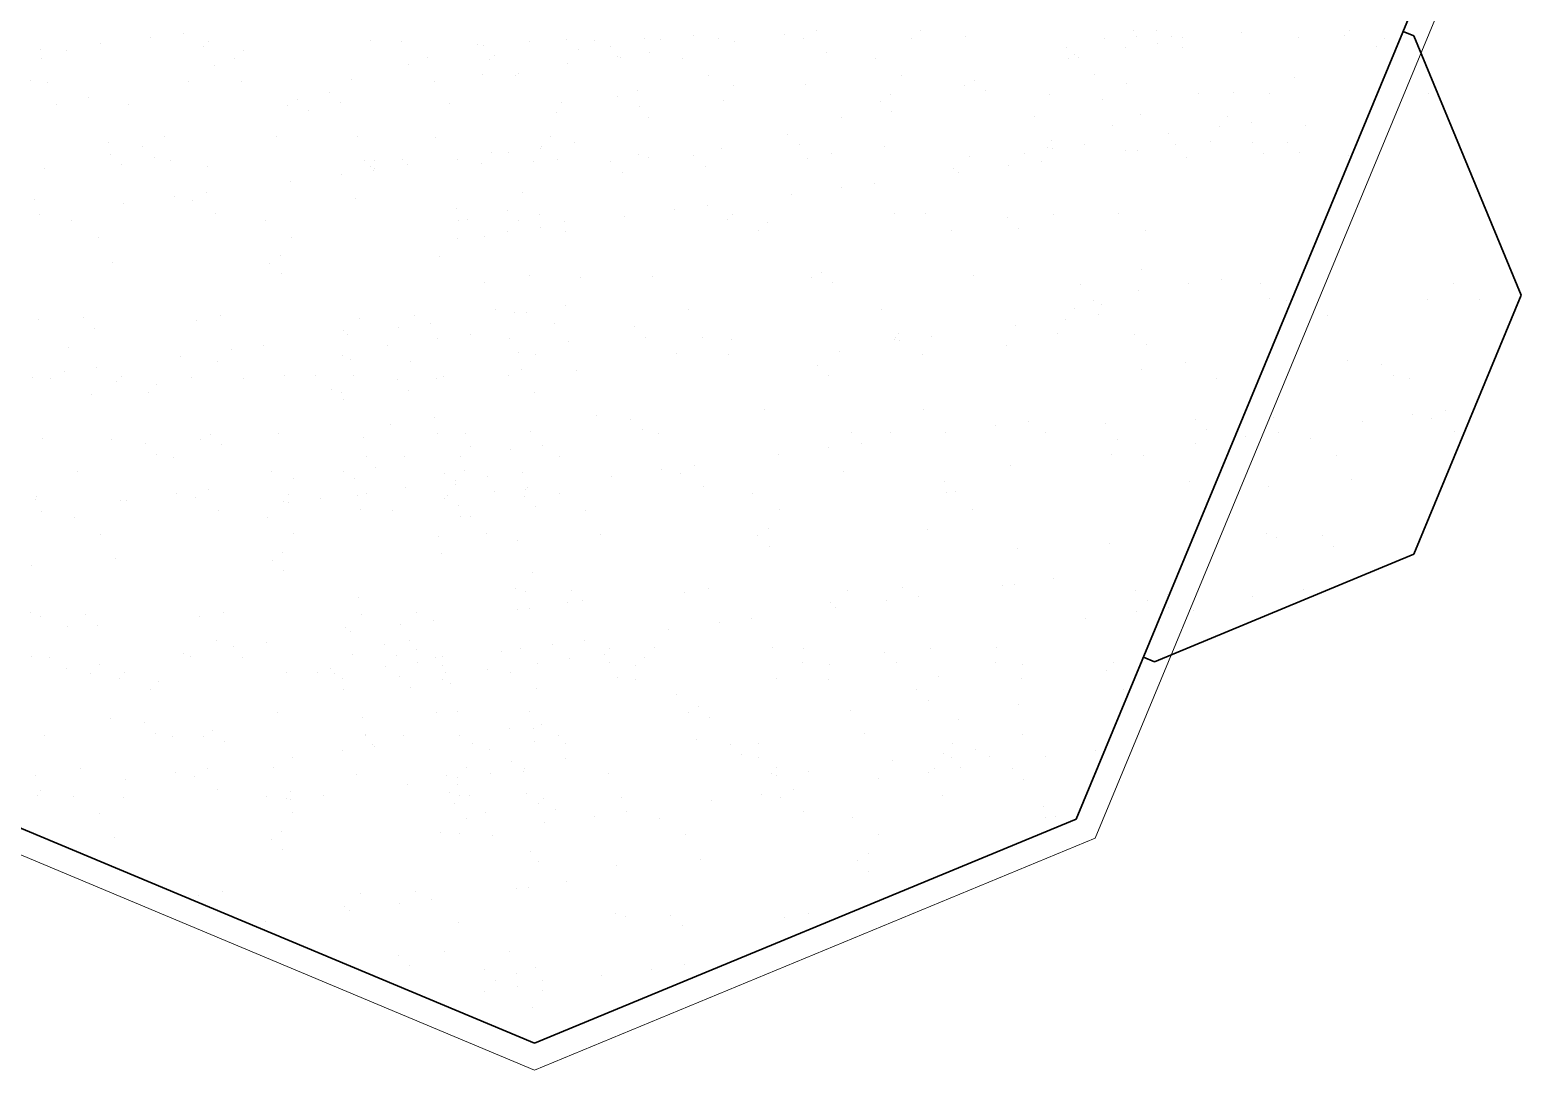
# Model space of a CAD drawing. Header units: inches. Extents: x 279 to 11006, y 233 to 7807.
# Drawn here: x 3979.6 to 4340.2, y 6848.7 to 7100.4 of the extents above; entities that cross this region are included whole.
import ezdxf

# ---------------------------------------------------------------- set-up
doc = ezdxf.new("R2010")
doc.units = ezdxf.units.IN
doc.header["$MEASUREMENT"] = 0
doc.linetypes.add('HIDDEN', pattern=[0.375, 0.25, -0.125])
for name, color, linetype, lineweight in [('GUTTER', 7, 'Continuous', 15), ('ROOF LINE', 7, 'Continuous', 30), ('ROOFLINE', 7, 'HIDDEN', 30)]:
    doc.layers.add(name, color=color, linetype=linetype, lineweight=lineweight)

msp = doc.modelspace()

# ---------------------------------------------------------------- linework, layer by layer
at = {"layer": 'GUTTER'}
for p, q in [((4334.39, 7139.2), (4237.25, 6904.85)), ((4101.62, 6848.7), (3624.11, 7048.77)), ((4237.25, 6904.85), (4101.62, 6848.7))]:
    msp.add_line(p, q, dxfattribs=at)
at = {"layer": 'ROOF LINE'}
for p, q in [((4327.89, 7139.2), (4232.66, 6909.44)), ((4314.24, 7098.94), (4311.65, 7100.01)), ((4340.22, 7036.23), (4314.24, 7098.94)), ((4101.63, 6855.2), (3624.12, 7055.27)), ((4314.24, 6973.51), (4340.22, 7036.23)), ((4251.53, 6947.53), (4314.24, 6973.51)), ((4248.9, 6948.62), (4251.53, 6947.53)), ((4232.66, 6909.44), (4101.63, 6855.2))]:
    msp.add_line(p, q, dxfattribs=at)
at = {"layer": 'ROOFLINE', "color": 7, "linetype": 'Continuous', "lineweight": 25, "ltscale": 100}
for p, q in [((4169.93, 7100.17), (4169.93, 7100.17)), ((4194.88, 7100.19), (4194.88, 7100.19)), ((4246.44, 7100.18), (4246.44, 7100.18)), ((4252.11, 7100.19), (4252.11, 7100.19)), ((4298.82, 7100.28), (4298.82, 7100.28)), ((3996.67, 7096.97), (3996.67, 7096.97)), ((4008.87, 7098.58), (4008.87, 7098.58)), ((4016.68, 7099.6), (4016.68, 7099.6)), ((4022.81, 7097.54), (4022.81, 7097.54)), ((4062.08, 7097.7), (4062.08, 7097.7)), ((4069.52, 7097.63), (4069.52, 7097.63)), ((4087.78, 7096.94), (4087.78, 7096.94)), ((4089.32, 7096.64), (4089.32, 7096.64)), ((4100.45, 7097.52), (4100.45, 7097.52)), ((4109.45, 7098.05), (4109.45, 7098.05)), ((4116.24, 7097.71), (4116.24, 7097.71)), ((4120, 7096.42), (4120, 7096.42)), ((4128.3, 7098.4), (4128.3, 7098.4)), ((4132.2, 7098.03), (4132.2, 7098.03)), ((4140, 7099.05), (4140, 7099.05)), ((4146.13, 7098.19), (4146.13, 7098.19)), ((4149.93, 7097.54), (4149.93, 7097.54)), ((4162.13, 7099.15), (4162.13, 7099.15)), ((4166.67, 7098.22), (4166.67, 7098.22)), ((4192.84, 7098.28), (4192.84, 7098.28)), ((4205.93, 7098.72), (4205.93, 7098.72)), ((4239.56, 7098.36), (4239.56, 7098.36)), ((4247.16, 7098.68), (4247.16, 7098.68)), ((4252.31, 7097.03), (4252.31, 7097.03)), ((4255.79, 7098.87), (4255.79, 7098.87)), ((4258.31, 7098.48), (4258.31, 7098.48)), ((4272.68, 7099.71), (4272.68, 7099.71)), ((4286.27, 7098.45), (4286.27, 7098.45)), ((4297.57, 7098.98), (4297.57, 7098.98)), ((4307.18, 7098.17), (4307.18, 7098.17)), ((3982.3, 7095.74), (3982.3, 7095.74)), ((3982.43, 7093.42), (3982.43, 7093.42)), ((3988.49, 7095.39), (3988.49, 7095.39)), ((4021.56, 7096.24), (4021.56, 7096.24)), ((4029.14, 7093.51), (4029.14, 7093.51)), ((4031.18, 7095.43), (4031.18, 7095.43)), ((4075.85, 7093.6), (4075.85, 7093.6)), ((4090.7, 7093.25), (4090.7, 7093.25)), ((4092.08, 7094.1), (4092.08, 7094.1)), ((4112.21, 7095.52), (4112.21, 7095.52)), ((4121.75, 7093.83), (4121.75, 7093.83)), ((4122.56, 7093.68), (4122.56, 7093.68)), ((4129.56, 7094.86), (4129.56, 7094.86)), ((4137.41, 7093.34), (4137.41, 7093.34)), ((4172.23, 7095), (4172.23, 7095)), ((4184.12, 7093.42), (4184.12, 7093.42)), ((4230.38, 7096.21), (4230.38, 7096.21)), ((4230.83, 7093.51), (4230.83, 7093.51)), ((4232.3, 7094.39), (4232.3, 7094.39)), ((4233.14, 7093.68), (4233.14, 7093.68)), ((4244.5, 7096), (4244.5, 7096)), ((4258.43, 7096.16), (4258.43, 7096.16)), ((4305.14, 7096.25), (4305.14, 7096.25)), ((4024.39, 7091.82), (4024.39, 7091.82)), ((4071.11, 7091.91), (4071.11, 7091.91)), ((4089.18, 7089.54), (4089.18, 7089.54)), ((4097.02, 7089.22), (4097.02, 7089.22)), ((4097.89, 7089.92), (4097.89, 7089.92)), ((4109.55, 7092.22), (4109.55, 7092.22)), ((4143.73, 7089.31), (4143.73, 7089.31)), ((4190.45, 7089.39), (4190.45, 7089.39)), ((4237.16, 7089.48), (4237.16, 7089.48)), ((3979.74, 7088.14), (3979.74, 7088.14)), ((3984.01, 7087.71), (3984.01, 7087.71)), ((4018.11, 7087.96), (4018.11, 7087.96)), ((4030.72, 7087.79), (4030.72, 7087.79)), ((4057.38, 7088.46), (4057.38, 7088.46)), ((4077.43, 7087.88), (4077.43, 7087.88)), ((4126.67, 7085.67), (4126.67, 7085.67)), ((4149.79, 7087.03), (4149.79, 7087.03)), ((4167.18, 7087.13), (4167.18, 7087.13)), ((4205.55, 7086.94), (4205.55, 7086.94)), ((4207.93, 7088.24), (4207.93, 7088.24)), ((4210.7, 7085.7), (4210.7, 7085.7)), ((4244.82, 7087.45), (4244.82, 7087.45)), ((4285.33, 7088.91), (4285.33, 7088.91)), ((3986.08, 7082.26), (3986.08, 7082.26)), ((3993.88, 7084.01), (3993.88, 7084.01)), ((4003.48, 7082.36), (4003.48, 7082.36)), ((4041.85, 7082.18), (4041.85, 7082.18)), ((4044.23, 7083.47), (4044.23, 7083.47)), ((4052.02, 7085.22), (4052.02, 7085.22)), ((4054.78, 7082.69), (4054.78, 7082.69)), ((4081.11, 7082.68), (4081.11, 7082.68)), ((4108.07, 7082.88), (4108.07, 7082.88)), ((4121.62, 7084.14), (4121.62, 7084.14)), ((4147.33, 7083.38), (4147.33, 7083.38)), ((4185.28, 7083.04), (4185.28, 7083.04)), ((4187.84, 7084.84), (4187.84, 7084.84)), ((4226.21, 7084.66), (4226.21, 7084.66)), ((4238.97, 7083.64), (4238.97, 7083.64)), ((4262.09, 7085), (4262.09, 7085)), ((4270.72, 7085.19), (4270.72, 7085.19)), ((4279.48, 7085.1), (4279.48, 7085.1)), ((4317.85, 7084.92), (4317.85, 7084.92)), ((4046.99, 7080.94), (4046.99, 7080.94)), ((4107.01, 7080.42), (4107.01, 7080.42)), ((4127.14, 7081.84), (4127.14, 7081.84)), ((4129.15, 7079.16), (4129.15, 7079.16)), ((4175.86, 7079.25), (4175.86, 7079.25)), ((4188.05, 7080.51), (4188.05, 7080.51)), ((4222.57, 7079.34), (4222.57, 7079.34)), ((4248.07, 7080), (4248.07, 7080)), ((4269.29, 7079.42), (4269.29, 7079.42)), ((4162.84, 7075.07), (4162.84, 7075.07)), ((4241.45, 7077.14), (4241.45, 7077.14)), ((4254.96, 7075.36), (4254.96, 7075.36)), ((4267.16, 7076.96), (4267.16, 7076.96)), ((4274.97, 7077.99), (4274.97, 7077.99)), ((4288.16, 7077.22), (4288.16, 7077.22)), ((3998.77, 7073.12), (3998.77, 7073.12)), ((4006.93, 7072.05), (4006.93, 7072.05)), ((4012.16, 7074.48), (4012.16, 7074.48)), ((4039.29, 7074.58), (4039.29, 7074.58)), ((4058.87, 7074.57), (4058.87, 7074.57)), ((4077.66, 7074.4), (4077.66, 7074.4)), ((4103.08, 7071.65), (4103.08, 7071.65)), ((4103.45, 7072.19), (4103.45, 7072.19)), ((4105.58, 7074.66), (4105.58, 7074.66)), ((4111.26, 7073.22), (4111.26, 7073.22)), ((4146.95, 7071.6), (4146.95, 7071.6)), ((4165.61, 7072.54), (4165.61, 7072.54)), ((4186.22, 7072.11), (4186.22, 7072.11)), ((4225.63, 7072.02), (4225.63, 7072.02)), ((4226.73, 7073.57), (4226.73, 7073.57)), ((4226.78, 7071.64), (4226.78, 7071.64)), ((4234.59, 7072.67), (4234.59, 7072.67)), ((4247.39, 7071.28), (4247.39, 7071.28)), ((4256.71, 7072.76), (4256.71, 7072.76)), ((4265.1, 7073.38), (4265.1, 7073.38)), ((4275.14, 7073.04), (4275.14, 7073.04)), ((4283.77, 7073.23), (4283.77, 7073.23)), ((3999.13, 7070.3), (3999.13, 7070.3)), ((4001.9, 7067.77), (4001.9, 7067.77)), ((4009.69, 7069.52), (4009.69, 7069.52)), ((4013.74, 7068.77), (4013.74, 7068.77)), ((4060.45, 7068.85), (4060.45, 7068.85)), ((4063.02, 7068.8), (4063.02, 7068.8)), ((4069.72, 7069.01), (4069.72, 7069.01)), ((4070.88, 7067.91), (4070.88, 7067.91)), ((4083.07, 7069.01), (4083.07, 7069.01)), ((4088.73, 7068.04), (4088.73, 7068.04)), ((4091.26, 7070.59), (4091.26, 7070.59)), ((4095.27, 7070.62), (4095.27, 7070.62)), ((4101.39, 7068.62), (4101.39, 7068.62)), ((4107.16, 7068.94), (4107.16, 7068.94)), ((4120.06, 7068.47), (4120.06, 7068.47)), ((4126.75, 7070.28), (4126.75, 7070.28)), ((4129.24, 7069.5), (4129.24, 7069.5)), ((4140.19, 7069.88), (4140.19, 7069.88)), ((4167.61, 7069.32), (4167.61, 7069.32)), ((4173.46, 7070.37), (4173.46, 7070.37)), ((4206.88, 7069.82), (4206.88, 7069.82)), ((4220.18, 7070.46), (4220.18, 7070.46)), ((4224.14, 7068.48), (4224.14, 7068.48)), ((4244.51, 7071.16), (4244.51, 7071.16)), ((4259.25, 7069.58), (4259.25, 7069.58)), ((4277.91, 7070.51), (4277.91, 7070.51)), ((4286.53, 7070.7), (4286.53, 7070.7)), ((4298.52, 7070.08), (4298.52, 7070.08)), ((3983.25, 7066.84), (3983.25, 7066.84)), ((4022.51, 7067.34), (4022.51, 7067.34)), ((4054.89, 7065.3), (4054.89, 7065.3)), ((4061.92, 7067.26), (4061.92, 7067.26)), ((4062.7, 7066.33), (4062.7, 7066.33)), ((4063.08, 7066.88), (4063.08, 7066.88)), ((4122.83, 7065.93), (4122.83, 7065.93)), ((4142.96, 7067.34), (4142.96, 7067.34)), ((4202.98, 7066.83), (4202.98, 7066.83)), ((4204.14, 7065.84), (4204.14, 7065.84)), ((4216.33, 7067.45), (4216.33, 7067.45)), ((4022.32, 7061.01), (4022.32, 7061.01)), ((4042.7, 7063.69), (4042.7, 7063.69)), ((4098.83, 7061.02), (4098.83, 7061.02)), ((4163.76, 7060.52), (4163.76, 7060.52)), ((4175.96, 7062.13), (4175.96, 7062.13)), ((4183.76, 7063.16), (4183.76, 7063.16)), ((3980.69, 7059.24), (3980.69, 7059.24)), ((4002.32, 7058.38), (4002.32, 7058.38)), ((4014.51, 7059.98), (4014.51, 7059.98)), ((4019.06, 7059.06), (4019.06, 7059.06)), ((4058.32, 7059.56), (4058.32, 7059.56)), ((4082.77, 7057.05), (4082.77, 7057.05)), ((4135.58, 7056.81), (4135.58, 7056.81)), ((4143.39, 7057.84), (4143.39, 7057.84)), ((3981.95, 7055.69), (3981.95, 7055.69)), ((3989.8, 7054.17), (3989.8, 7054.17)), ((4024.62, 7055.84), (4024.62, 7055.84)), ((4036.51, 7054.26), (4036.51, 7054.26)), ((4083.22, 7054.35), (4083.22, 7054.35)), ((4085.53, 7054.52), (4085.53, 7054.52)), ((4095.1, 7056.71), (4095.1, 7056.71)), ((4097.87, 7054.18), (4097.87, 7054.18)), ((4102.81, 7055.69), (4102.81, 7055.69)), ((4109.01, 7053.98), (4109.01, 7053.98)), ((4123.39, 7055.21), (4123.39, 7055.21)), ((4148.28, 7054.48), (4148.28, 7054.48)), ((4149.52, 7055.78), (4149.52, 7055.78)), ((4157.89, 7053.66), (4157.89, 7053.66)), ((4188.79, 7055.94), (4188.79, 7055.94)), ((4196.24, 7055.86), (4196.24, 7055.86)), ((4216.03, 7054.87), (4216.03, 7054.87)), ((4227.16, 7055.76), (4227.16, 7055.76)), ((4242.95, 7055.95), (4242.95, 7055.95)), ((3996.12, 7050.14), (3996.12, 7050.14)), ((4042.84, 7050.23), (4042.84, 7050.23)), ((4083.01, 7049.89), (4083.01, 7049.89)), ((4089.55, 7050.32), (4089.55, 7050.32)), ((4095.2, 7051.5), (4095.2, 7051.5)), ((4103.01, 7052.52), (4103.01, 7052.52)), ((4109.14, 7051.66), (4109.14, 7051.66)), ((4155.85, 7051.75), (4155.85, 7051.75)), ((4202.56, 7051.83), (4202.56, 7051.83)), ((4218.79, 7052.34), (4218.79, 7052.34)), ((4249.27, 7051.92), (4249.27, 7051.92)), ((3999.72, 7044.22), (3999.72, 7044.22)), ((4037.67, 7043.88), (4037.67, 7043.88)), ((4040.23, 7045.68), (4040.23, 7045.68)), ((4078.6, 7045.5), (4078.6, 7045.5)), ((4248.34, 7042.38), (4248.34, 7042.38)), ((4288.02, 7042.69), (4288.02, 7042.69)), ((4040.44, 7041.35), (4040.44, 7041.35)), ((4089.67, 7039.14), (4089.67, 7039.14)), ((4100.46, 7040.84), (4100.46, 7040.84)), ((4112.8, 7040.5), (4112.8, 7040.5)), ((4130.19, 7040.6), (4130.19, 7040.6)), ((4168.56, 7040.41), (4168.56, 7040.41)), ((4170.94, 7041.71), (4170.94, 7041.71)), ((4173.7, 7039.17), (4173.7, 7039.17)), ((4207.82, 7040.92), (4207.82, 7040.92)), ((4259.84, 7038.98), (4259.84, 7038.98)), ((4267.65, 7040.01), (4267.65, 7040.01)), ((4277.22, 7039.03), (4277.22, 7039.03)), ((4323.93, 7039.12), (4323.93, 7039.12)), ((4233.72, 7038.66), (4233.72, 7038.66)), ((4247.65, 7037.37), (4247.65, 7037.37)), ((4279.27, 7035.44), (4279.27, 7035.44)), ((4317.65, 7035.26), (4317.65, 7035.26)), ((4092.16, 7032.63), (4092.16, 7032.63)), ((4096.9, 7032), (4096.9, 7032)), ((4099.78, 7032.12), (4099.78, 7032.12)), ((4109.1, 7033.6), (4109.1, 7033.6)), ((4138.87, 7032.72), (4138.87, 7032.72)), ((4185.58, 7032.81), (4185.58, 7032.81)), ((4232.29, 7032.89), (4232.29, 7032.89)), ((4236.83, 7034.92), (4236.83, 7034.92)), ((4238.76, 7033.98), (4238.76, 7033.98)), ((4283.54, 7035), (4283.54, 7035)), ((4330.25, 7035.09), (4330.25, 7035.09)), ((3981.63, 7030.34), (3981.63, 7030.34)), ((3992.58, 7030.71), (3992.58, 7030.71)), ((3995.35, 7028.18), (3995.35, 7028.18)), ((4020, 7030.15), (4020, 7030.15)), ((4025.85, 7031.21), (4025.85, 7031.21)), ((4059.27, 7030.66), (4059.27, 7030.66)), ((4068.72, 7028.28), (4068.72, 7028.28)), ((4072.57, 7031.29), (4072.57, 7031.29)), ((4076.53, 7029.31), (4076.53, 7029.31)), ((4106.44, 7029.46), (4106.44, 7029.46)), ((4125.85, 7028.54), (4125.85, 7028.54)), ((4217.97, 7028.83), (4217.97, 7028.83)), ((4230.16, 7030.43), (4230.16, 7030.43)), ((4237.97, 7031.46), (4237.97, 7031.46)), ((4293.41, 7031.31), (4293.41, 7031.31)), ((4055.37, 7027.67), (4055.37, 7027.67)), ((4056.53, 7026.68), (4056.53, 7026.68)), ((4078.26, 7025.75), (4078.26, 7025.75)), ((4086.07, 7026.77), (4086.07, 7026.77)), ((4095.64, 7025.8), (4095.64, 7025.8)), ((4109.96, 7025.07), (4109.96, 7025.07)), ((4128.61, 7026.01), (4128.61, 7026.01)), ((4142.35, 7025.89), (4142.35, 7025.89)), ((4149.22, 7025.58), (4149.22, 7025.58)), ((4188.63, 7025.49), (4188.63, 7025.49)), ((4189.06, 7025.97), (4189.06, 7025.97)), ((4189.74, 7027.04), (4189.74, 7027.04)), ((4189.79, 7025.11), (4189.79, 7025.11)), ((4197.6, 7026.14), (4197.6, 7026.14)), ((4228.11, 7026.85), (4228.11, 7026.85)), ((4246.78, 7026.7), (4246.78, 7026.7)), ((3989.07, 7023.6), (3989.07, 7023.6)), ((4016.15, 7021.36), (4016.15, 7021.36)), ((4028.35, 7022.97), (4028.35, 7022.97)), ((4036.15, 7023.99), (4036.15, 7023.99)), ((4055.25, 7021.68), (4055.25, 7021.68)), ((4057.18, 7020.75), (4057.18, 7020.75)), ((4066.07, 7024.14), (4066.07, 7024.14)), ((4097.7, 7022.21), (4097.7, 7022.21)), ((4101.96, 7021.77), (4101.96, 7021.77)), ((4136.07, 7022.02), (4136.07, 7022.02)), ((4148.68, 7021.86), (4148.68, 7021.86)), ((4175.33, 7022.53), (4175.33, 7022.53)), ((4195.39, 7021.94), (4195.39, 7021.94)), ((4215.84, 7023.99), (4215.84, 7023.99)), ((4249.54, 7024.17), (4249.54, 7024.17)), ((3987.97, 7017.65), (3987.97, 7017.65)), ((3995.78, 7018.68), (3995.78, 7018.68)), ((4024.98, 7020.03), (4024.98, 7020.03)), ((4071.69, 7020.12), (4071.69, 7020.12)), ((4098.47, 7018.13), (4098.47, 7018.13)), ((4111.83, 7018.08), (4111.83, 7018.08)), ((4169.97, 7019.28), (4169.97, 7019.28)), ((4248.32, 7018.14), (4248.32, 7018.14)), ((4259.04, 7019.92), (4259.04, 7019.92)), ((4298.31, 7020.42), (4298.31, 7020.42)), ((4306.46, 7019.35), (4306.46, 7019.35)), ((3980.33, 7016.35), (3980.33, 7016.35)), ((3984.59, 7015.92), (3984.59, 7015.92)), ((4000.67, 7015.31), (4000.67, 7015.31)), ((4001.91, 7016.61), (4001.91, 7016.61)), ((4010.28, 7014.5), (4010.28, 7014.5)), ((4018.7, 7016.17), (4018.7, 7016.17)), ((4031.31, 7016), (4031.31, 7016)), ((4041.18, 7016.78), (4041.18, 7016.78)), ((4048.63, 7016.7), (4048.63, 7016.7)), ((4057.96, 7016.67), (4057.96, 7016.67)), ((4068.42, 7015.71), (4068.42, 7015.71)), ((4078.02, 7016.09), (4078.02, 7016.09)), ((4079.55, 7016.59), (4079.55, 7016.59)), ((4095.34, 7016.79), (4095.34, 7016.79)), ((4172.74, 7016.75), (4172.74, 7016.75)), ((4266.56, 7015.98), (4266.56, 7015.98)), ((4309.23, 7016.82), (4309.23, 7016.82)), ((4313.27, 7016.07), (4313.27, 7016.07)), ((3994.46, 7012.22), (3994.46, 7012.22)), ((4008.24, 7012.58), (4008.24, 7012.58)), ((4052.6, 7013.43), (4052.6, 7013.43)), ((4054.95, 7012.67), (4054.95, 7012.67)), ((4055.37, 7010.9), (4055.37, 7010.9)), ((4071.18, 7013.18), (4071.18, 7013.18)), ((4101.66, 7012.76), (4101.66, 7012.76)), ((4077.47, 7006.68), (4077.47, 7006.68)), ((4116.73, 7007.18), (4116.73, 7007.18)), ((4157.24, 7008.65), (4157.24, 7008.65)), ((4195.61, 7008.46), (4195.61, 7008.46)), ((4280.22, 7006.54), (4280.22, 7006.54)), ((4314.05, 7007.28), (4314.05, 7007.28)), ((4318.59, 7006.36), (4318.59, 7006.36)), ((4321.86, 7008.31), (4321.86, 7008.31)), ((4039.87, 7002.79), (4039.87, 7002.79)), ((4066.74, 7004.91), (4066.74, 7004.91)), ((4084.98, 7002.74), (4084.98, 7002.74)), ((4100.73, 7003.22), (4100.73, 7003.22)), ((4124.88, 7006.12), (4124.88, 7006.12)), ((4127.65, 7003.58), (4127.65, 7003.58)), ((4131.69, 7002.83), (4131.69, 7002.83)), ((4178.41, 7002.92), (4178.41, 7002.92)), ((4187.67, 7003.07), (4187.67, 7003.07)), ((4201.03, 7003.08), (4201.03, 7003.08)), ((4213.22, 7004.68), (4213.22, 7004.68)), ((4221.03, 7005.71), (4221.03, 7005.71)), ((4225.12, 7003), (4225.12, 7003)), ((4239.71, 7005.08), (4239.71, 7005.08)), ((4261.37, 7006.19), (4261.37, 7006.19)), ((4264.14, 7003.65), (4264.14, 7003.65)), ((4281.48, 7002.99), (4281.48, 7002.99)), ((4301.85, 7005.68), (4301.85, 7005.68)), ((4324.16, 7003.14), (4324.16, 7003.14)), ((3982.58, 7001.43), (3982.58, 7001.43)), ((3999.36, 7001.33), (3999.36, 7001.33)), ((4007.51, 7000.26), (4007.51, 7000.26)), ((4020.95, 7001.25), (4020.95, 7001.25)), ((4023.33, 7002.54), (4023.33, 7002.54)), ((4026.09, 7000.01), (4026.09, 7000.01)), ((4060.21, 7001.75), (4060.21, 7001.75)), ((4078.24, 7002.61), (4078.24, 7002.61)), ((4086.11, 6999.5), (4086.11, 6999.5)), ((4103.66, 6999.86), (4103.66, 6999.86)), ((4172.85, 6999.36), (4172.85, 6999.36)), ((4180.65, 7000.39), (4180.65, 7000.39)), ((4242.62, 7001.39), (4242.62, 7001.39)), ((4261.48, 7000.36), (4261.48, 7000.36)), ((4273.67, 7001.96), (4273.67, 7001.96)), ((4289.33, 7001.47), (4289.33, 7001.47)), ((4010.28, 6997.73), (4010.28, 6997.73)), ((4014.32, 6996.98), (4014.32, 6996.98)), ((4061.04, 6997.06), (4061.04, 6997.06)), ((4070.3, 6997.22), (4070.3, 6997.22)), ((4083.66, 6997.22), (4083.66, 6997.22)), ((4095.85, 6998.83), (4095.85, 6998.83)), ((4107.75, 6997.15), (4107.75, 6997.15)), ((4160.65, 6997.76), (4160.65, 6997.76)), ((4241.1, 6997.68), (4241.1, 6997.68)), ((4248.95, 6997.36), (4248.95, 6997.36)), ((4295.66, 6997.44), (4295.66, 6997.44)), ((3991.26, 6993.56), (3991.26, 6993.56)), ((4037.97, 6993.64), (4037.97, 6993.64)), ((4043.28, 6991.91), (4043.28, 6991.91)), ((4055.48, 6993.51), (4055.48, 6993.51)), ((4063.28, 6994.54), (4063.28, 6994.54)), ((4079.79, 6992.95), (4079.79, 6992.95)), ((4084.68, 6993.73), (4084.68, 6993.73)), ((4090.36, 6992.3), (4090.36, 6992.3)), ((4098.64, 6993.3), (4098.64, 6993.3)), ((4120.28, 6992.44), (4120.28, 6992.44)), ((4132.47, 6994.05), (4132.47, 6994.05)), ((4137.01, 6993.12), (4137.01, 6993.12)), ((4140.28, 6995.08), (4140.28, 6995.08)), ((4176.28, 6993.62), (4176.28, 6993.62)), ((4216.79, 6995.08), (4216.79, 6995.08)), ((4022.91, 6989.22), (4022.91, 6989.22)), ((4058.13, 6991.84), (4058.13, 6991.84)), ((4070.36, 6989.66), (4070.36, 6989.66)), ((4082.55, 6991.27), (4082.55, 6991.27)), ((4082.56, 6990.42), (4082.56, 6990.42)), ((4092.09, 6988.73), (4092.09, 6988.73)), ((4099.42, 6989.23), (4099.42, 6989.23)), ((4099.9, 6989.76), (4099.9, 6989.76)), ((4142.58, 6989.9), (4142.58, 6989.9)), ((4154.47, 6988.33), (4154.47, 6988.33)), ((4200.72, 6991.11), (4200.72, 6991.11)), ((4201.18, 6988.41), (4201.18, 6988.41)), ((4203.49, 6988.58), (4203.49, 6988.58)), ((4259.99, 6991.01), (4259.99, 6991.01)), ((4279.07, 6989.97), (4279.07, 6989.97)), ((4299.25, 6991.52), (4299.25, 6991.52)), ((3981, 6986.84), (3981, 6986.84)), ((3981.27, 6987.45), (3981.27, 6987.45)), ((4001.61, 6986.41), (4001.61, 6986.41)), ((4002.91, 6986.59), (4002.91, 6986.59)), ((4015.1, 6988.19), (4015.1, 6988.19)), ((4019.64, 6987.27), (4019.64, 6987.27)), ((4041.02, 6986.33), (4041.02, 6986.33)), ((4042.13, 6987.87), (4042.13, 6987.87)), ((4042.18, 6985.95), (4042.18, 6985.95)), ((4049.99, 6986.98), (4049.99, 6986.98)), ((4058.91, 6987.77), (4058.91, 6987.77)), ((4061.04, 6988.15), (4061.04, 6988.15)), ((4079.9, 6987.12), (4079.9, 6987.12)), ((4080.5, 6987.69), (4080.5, 6987.69)), ((4083.35, 6985.26), (4083.35, 6985.26)), ((4099.16, 6987.54), (4099.16, 6987.54)), ((4101.93, 6985.01), (4101.93, 6985.01)), ((4107.75, 6988.24), (4107.75, 6988.24)), ((3982.53, 6983.9), (3982.53, 6983.9)), ((3990.38, 6982.38), (3990.38, 6982.38)), ((4025.21, 6984.05), (4025.21, 6984.05)), ((4037.1, 6982.47), (4037.1, 6982.47)), ((4059.52, 6984.44), (4059.52, 6984.44)), ((4067.37, 6984.12), (4067.37, 6984.12)), ((4083.81, 6982.56), (4083.81, 6982.56)), ((4086.12, 6982.73), (4086.12, 6982.73)), ((4114.08, 6984.21), (4114.08, 6984.21)), ((4160.79, 6984.3), (4160.79, 6984.3)), ((4207.5, 6984.38), (4207.5, 6984.38)), ((3996.71, 6978.36), (3996.71, 6978.36)), ((4043.42, 6978.44), (4043.42, 6978.44)), ((4078.41, 6977.78), (4078.41, 6977.78)), ((4090.13, 6978.53), (4090.13, 6978.53)), ((4117.68, 6978.28), (4117.68, 6978.28)), ((4155.63, 6977.95), (4155.63, 6977.95)), ((4158.19, 6979.74), (4158.19, 6979.74)), ((4196.56, 6979.56), (4196.56, 6979.56)), ((4278.68, 6978.42), (4278.68, 6978.42)), ((4281.17, 6977.64), (4281.17, 6977.64)), ((4292.12, 6978.01), (4292.12, 6978.01)), ((4040.82, 6973.89), (4040.82, 6973.89)), ((4097.49, 6976.74), (4097.49, 6976.74)), ((4158.39, 6975.41), (4158.39, 6975.41)), ((4218.42, 6974.9), (4218.42, 6974.9)), ((4240.65, 6976.17), (4240.65, 6976.17)), ((4294.88, 6975.48), (4294.88, 6975.48)), ((3980.12, 6970.88), (3980.12, 6970.88)), ((4000.31, 6972.43), (4000.31, 6972.43)), ((4038.26, 6972.09), (4038.26, 6972.09)), ((4079.19, 6973.71), (4079.19, 6973.71)), ((4041.02, 6969.56), (4041.02, 6969.56)), ((4101.05, 6969.05), (4101.05, 6969.05)), ((4227.05, 6967.67), (4227.05, 6967.67)), ((4097.1, 6965.18), (4097.1, 6965.18)), ((4099.59, 6964.4), (4099.59, 6964.4)), ((4110.54, 6964.78), (4110.54, 6964.78)), ((4137.96, 6964.22), (4137.96, 6964.22)), ((4143.81, 6965.27), (4143.81, 6965.27)), ((4177.22, 6964.72), (4177.22, 6964.72)), ((4190.52, 6965.36), (4190.52, 6965.36)), ((4194.49, 6963.38), (4194.49, 6963.38)), ((4214.86, 6966.06), (4214.86, 6966.06)), ((4217.74, 6966.18), (4217.74, 6966.18)), ((4247.02, 6964.85), (4247.02, 6964.85)), ((4254.74, 6963.83), (4254.74, 6963.83)), ((4275.31, 6963.34), (4275.31, 6963.34)), ((4287.5, 6964.95), (4287.5, 6964.95)), ((4026.44, 6959.42), (4026.44, 6959.42)), ((4059.07, 6962.94), (4059.07, 6962.94)), ((4073.15, 6959.5), (4073.15, 6959.5)), ((4097.49, 6960.21), (4097.49, 6960.21)), ((4100.37, 6960.33), (4100.37, 6960.33)), ((4109.68, 6961.81), (4109.68, 6961.81)), ((4113.3, 6962.25), (4113.3, 6962.25)), ((4173.32, 6961.73), (4173.32, 6961.73)), ((4174.48, 6960.74), (4174.48, 6960.74)), ((4186.68, 6962.35), (4186.68, 6962.35)), ((4247.13, 6959.63), (4247.13, 6959.63)), ((4249.79, 6962.31), (4249.79, 6962.31)), ((4254.93, 6960.66), (4254.93, 6960.66)), ((4260.94, 6962.11), (4260.94, 6962.11)), ((4261.06, 6959.8), (4261.06, 6959.8)), ((3979.73, 6959.33), (3979.73, 6959.33)), ((3982.22, 6958.55), (3982.22, 6958.55)), ((3988.83, 6956.14), (3988.83, 6956.14)), ((3993.17, 6958.93), (3993.17, 6958.93)), ((3995.93, 6956.39), (3995.93, 6956.39)), ((4020.59, 6958.37), (4020.59, 6958.37)), ((4055.95, 6955.88), (4055.95, 6955.88)), ((4059.85, 6958.87), (4059.85, 6958.87)), ((4069.31, 6956.5), (4069.31, 6956.5)), ((4077.12, 6957.52), (4077.12, 6957.52)), ((4146.3, 6957.03), (4146.3, 6957.03)), ((4154.11, 6958.06), (4154.11, 6958.06)), ((4234.93, 6958.03), (4234.93, 6958.03)), ((4024.74, 6952.57), (4024.74, 6952.57)), ((4036.74, 6952.21), (4036.74, 6952.21)), ((4057.11, 6954.89), (4057.11, 6954.89)), ((4071.45, 6952.66), (4071.45, 6952.66)), ((4113.73, 6952.74), (4113.73, 6952.74)), ((4134.11, 6955.43), (4134.11, 6955.43)), ((3980.08, 6948.89), (3980.08, 6948.89)), ((4016.74, 6949.57), (4016.74, 6949.57)), ((4018.45, 6948.71), (4018.45, 6948.71)), ((4028.93, 6951.18), (4028.93, 6951.18)), ((4057.72, 6949.21), (4057.72, 6949.21)), ((4065.45, 6951.61), (4065.45, 6951.61)), ((4068.21, 6949.08), (4068.21, 6949.08)), ((4073.16, 6950.59), (4073.16, 6950.59)), ((4077.77, 6948.63), (4077.77, 6948.63)), ((4079.36, 6948.88), (4079.36, 6948.88)), ((4093.73, 6950.11), (4093.73, 6950.11)), ((4098.23, 6950.67), (4098.23, 6950.67)), ((4105.92, 6951.71), (4105.92, 6951.71)), ((4118.62, 6949.38), (4118.62, 6949.38)), ((4119.87, 6950.68), (4119.87, 6950.68)), ((4130.55, 6950.9), (4130.55, 6950.9)), ((4159.13, 6950.84), (4159.13, 6950.84)), ((4166.58, 6950.76), (4166.58, 6950.76)), ((4186.37, 6949.78), (4186.37, 6949.78)), ((4197.51, 6950.66), (4197.51, 6950.66)), ((4213.29, 6950.85), (4213.29, 6950.85)), ((3984.35, 6948.45), (3984.35, 6948.45)), ((3988.55, 6945.86), (3988.55, 6945.86)), ((3996.36, 6946.89), (3996.36, 6946.89)), ((4031.06, 6948.54), (4031.06, 6948.54)), ((4041.76, 6944.99), (4041.76, 6944.99)), ((4052.36, 6945.97), (4052.36, 6945.97)), ((4065.55, 6946.4), (4065.55, 6946.4)), ((4073.36, 6947.43), (4073.36, 6947.43)), ((4079.48, 6946.56), (4079.48, 6946.56)), ((4090.18, 6945.58), (4090.18, 6945.58)), ((4095.92, 6945), (4095.92, 6945)), ((4102.37, 6947.19), (4102.37, 6947.19)), ((4110.18, 6948.22), (4110.18, 6948.22)), ((4119.75, 6947.24), (4119.75, 6947.24)), ((4126.19, 6946.65), (4126.19, 6946.65)), ((4128.23, 6948.57), (4128.23, 6948.57)), ((4166.46, 6947.33), (4166.46, 6947.33)), ((4172.91, 6946.73), (4172.91, 6946.73)), ((4189.14, 6947.24), (4189.14, 6947.24)), ((4213.17, 6947.42), (4213.17, 6947.42)), ((4219.62, 6946.82), (4219.62, 6946.82)), ((4239.95, 6945.43), (4239.95, 6945.43)), ((4241.6, 6947.27), (4241.6, 6947.27)), ((3994.22, 6944.76), (3994.22, 6944.76)), ((4001.25, 6943.53), (4001.25, 6943.53)), ((4002.5, 6944.82), (4002.5, 6944.82)), ((4010.86, 6942.71), (4010.86, 6942.71)), ((4049.21, 6944.91), (4049.21, 6944.91)), ((4053.35, 6944.79), (4053.35, 6944.79)), ((4055.13, 6943.43), (4055.13, 6943.43)), ((4069, 6943.92), (4069, 6943.92)), ((4071.77, 6941.39), (4071.77, 6941.39)), ((4079.36, 6943.13), (4079.36, 6943.13)), ((4080.14, 6944.8), (4080.14, 6944.8)), ((4081.29, 6942.19), (4081.29, 6942.19)), ((4121.81, 6943.65), (4121.81, 6943.65)), ((4126.07, 6943.21), (4126.07, 6943.21)), ((4160.18, 6943.47), (4160.18, 6943.47)), ((4172.79, 6943.3), (4172.79, 6943.3)), ((4199.44, 6943.97), (4199.44, 6943.97)), ((4219.5, 6943.39), (4219.5, 6943.39)), ((4008.82, 6940.79), (4008.82, 6940.79)), ((4055.54, 6940.88), (4055.54, 6940.88)), ((4102.25, 6940.97), (4102.25, 6940.97)), ((4135.94, 6939.52), (4135.94, 6939.52)), ((4194.09, 6940.73), (4194.09, 6940.73)), ((4196.85, 6938.2), (4196.85, 6938.2)), ((4244.08, 6940.77), (4244.08, 6940.77)), ((4039.63, 6935.33), (4039.63, 6935.33)), ((4078, 6935.15), (4078, 6935.15)), ((4083.14, 6935.4), (4083.14, 6935.4)), ((4100.53, 6935.5), (4100.53, 6935.5)), ((4138.9, 6935.32), (4138.9, 6935.32)), ((4141.28, 6936.61), (4141.28, 6936.61)), ((4178.17, 6935.82), (4178.17, 6935.82)), ((4218.68, 6937.28), (4218.68, 6937.28)), ((3999.12, 6933.87), (3999.12, 6933.87)), ((4007.27, 6932.8), (4007.27, 6932.8)), ((4023.91, 6930.76), (4023.91, 6930.76)), ((4060.02, 6934.04), (4060.02, 6934.04)), ((4095.61, 6931.37), (4095.61, 6931.37)), ((4101.31, 6931.43), (4101.31, 6931.43)), ((4103.42, 6932.39), (4103.42, 6932.39)), ((4144.05, 6934.08), (4144.05, 6934.08)), ((4204.07, 6933.56), (4204.07, 6933.56)), ((3983.16, 6929.65), (3983.16, 6929.65)), ((4010.04, 6930.27), (4010.04, 6930.27)), ((4014.08, 6929.51), (4014.08, 6929.51)), ((4021.53, 6929.46), (4021.53, 6929.46)), ((4026.68, 6928.22), (4026.68, 6928.22)), ((4060.79, 6929.6), (4060.79, 6929.6)), ((4060.8, 6929.97), (4060.8, 6929.97)), ((4062.5, 6927.54), (4062.5, 6927.54)), ((4063.04, 6927.08), (4063.04, 6927.08)), ((4070.06, 6929.75), (4070.06, 6929.75)), ((4083.41, 6929.76), (4083.41, 6929.76)), ((4086.7, 6927.71), (4086.7, 6927.71)), ((4101.58, 6928.13), (4101.58, 6928.13)), ((4107.5, 6929.69), (4107.5, 6929.69)), ((4109.21, 6927.62), (4109.21, 6927.62)), ((4140.84, 6928.63), (4140.84, 6928.63)), ((4148.99, 6927.56), (4148.99, 6927.56)), ((4155.92, 6927.71), (4155.92, 6927.71)), ((4181.35, 6930.09), (4181.35, 6930.09)), ((4202.64, 6927.8), (4202.64, 6927.8)), ((4219.72, 6929.91), (4219.72, 6929.91)), ((4043.04, 6924.44), (4043.04, 6924.44)), ((4055.23, 6926.05), (4055.23, 6926.05)), ((4090.85, 6926.35), (4090.85, 6926.35)), ((4096.19, 6923.44), (4096.19, 6923.44)), ((4109.09, 6924.19), (4109.09, 6924.19)), ((4151.76, 6925.03), (4151.76, 6925.03)), ((4155.8, 6924.28), (4155.8, 6924.28)), ((4188.31, 6923.73), (4188.31, 6923.73)), ((4200.51, 6925.33), (4200.51, 6925.33)), ((4202.52, 6924.36), (4202.52, 6924.36)), ((4208.32, 6926.36), (4208.32, 6926.36)), ((4211.78, 6924.51), (4211.78, 6924.51)), ((4225.14, 6924.52), (4225.14, 6924.52)), ((4237.33, 6926.13), (4237.33, 6926.13)), ((3981.03, 6919.99), (3981.03, 6919.99)), ((3991.84, 6921.77), (3991.84, 6921.77)), ((4014.86, 6920.73), (4014.86, 6920.73)), ((4019.4, 6919.8), (4019.4, 6919.8)), ((4022.66, 6921.76), (4022.66, 6921.76)), ((4038.55, 6921.86), (4038.55, 6921.86)), ((4058.66, 6920.31), (4058.66, 6920.31)), ((4080.3, 6919.98), (4080.3, 6919.98)), ((4085.27, 6921.94), (4085.27, 6921.94)), ((4090.95, 6920.51), (4090.95, 6920.51)), ((4098.96, 6920.91), (4098.96, 6920.91)), ((4099.18, 6921.77), (4099.18, 6921.77)), ((4119.57, 6920.48), (4119.57, 6920.48)), ((4158.98, 6920.4), (4158.98, 6920.4)), ((4160.08, 6921.94), (4160.08, 6921.94)), ((4160.13, 6920.02), (4160.13, 6920.02)), ((4167.94, 6921.04), (4167.94, 6921.04)), ((4196.96, 6920.81), (4196.96, 6920.81)), ((4198.45, 6921.76), (4198.45, 6921.76)), ((4204.76, 6921.84), (4204.76, 6921.84)), ((4217.12, 6921.6), (4217.12, 6921.6)), ((3982.29, 6916.44), (3982.29, 6916.44)), ((4002.66, 6919.13), (4002.66, 6919.13)), ((4024.97, 6916.59), (4024.97, 6916.59)), ((4070.94, 6917.87), (4070.94, 6917.87)), ((4083.11, 6917.8), (4083.11, 6917.8)), ((4083.14, 6919.48), (4083.14, 6919.48)), ((4164.39, 6916.52), (4164.39, 6916.52)), ((4184.76, 6919.2), (4184.76, 6919.2)), ((4219.88, 6919.07), (4219.88, 6919.07)), ((3981.59, 6915.06), (3981.59, 6915.06)), ((3990.14, 6914.92), (3990.14, 6914.92)), ((4002.2, 6914.62), (4002.2, 6914.62)), ((4036.85, 6915.01), (4036.85, 6915.01)), ((4041.61, 6914.54), (4041.61, 6914.54)), ((4042.71, 6916.08), (4042.71, 6916.08)), ((4042.76, 6914.16), (4042.76, 6914.16)), ((4050.57, 6915.19), (4050.57, 6915.19)), ((4081.08, 6915.9), (4081.08, 6915.9)), ((4082.24, 6913.29), (4082.24, 6913.29)), ((4083.56, 6915.1), (4083.56, 6915.1)), ((4085.87, 6915.26), (4085.87, 6915.26)), ((4099.75, 6915.75), (4099.75, 6915.75)), ((4102.51, 6913.22), (4102.51, 6913.22)), ((4103.9, 6914.39), (4103.9, 6914.39)), ((4122.75, 6914.75), (4122.75, 6914.75)), ((4144.39, 6913.89), (4144.39, 6913.89)), ((4156.58, 6915.49), (4156.58, 6915.49)), ((4161.12, 6914.57), (4161.12, 6914.57)), ((4200.39, 6915.07), (4200.39, 6915.07)), ((4224.83, 6912.56), (4224.83, 6912.56)), ((3996.47, 6910.89), (3996.47, 6910.89)), ((4043.18, 6910.98), (4043.18, 6910.98)), ((4085.15, 6909.6), (4085.15, 6909.6)), ((4089.89, 6911.07), (4089.89, 6911.07)), ((4106.67, 6911.86), (4106.67, 6911.86)), ((4116.2, 6910.17), (4116.2, 6910.17)), ((4124.01, 6911.2), (4124.01, 6911.2)), ((4131.86, 6909.68), (4131.86, 6909.68)), ((4166.69, 6911.35), (4166.69, 6911.35)), ((4178.58, 6909.77), (4178.58, 6909.77)), ((4225.29, 6909.86), (4225.29, 6909.86)), ((4227.6, 6910.02), (4227.6, 6910.02)), ((4040.58, 6906.43), (4040.58, 6906.43)), ((4078.95, 6906.24), (4078.95, 6906.24)), ((4083.64, 6905.89), (4083.64, 6905.89)), ((4091.48, 6905.57), (4091.48, 6905.57)), ((4104.01, 6908.57), (4104.01, 6908.57)), ((4138.19, 6905.65), (4138.19, 6905.65)), ((4184.9, 6905.74), (4184.9, 6905.74)), ((4000.06, 6904.97), (4000.06, 6904.97)), ((4038.02, 6904.63), (4038.02, 6904.63)), ((4040.78, 6902.1), (4040.78, 6902.1)), ((4100.8, 6901.58), (4100.8, 6901.58)), ((4102.52, 6899.22), (4102.52, 6899.22)), ((4121.6, 6898.18), (4121.6, 6898.18)), ((4141.79, 6899.73), (4141.79, 6899.73)), ((4179.74, 6899.39), (4179.74, 6899.39)), ((4182.3, 6901.19), (4182.3, 6901.19)), ((4182.5, 6896.86), (4182.5, 6896.86)), ((4020.35, 6890.9), (4020.35, 6890.9)), ((4026.2, 6891.95), (4026.2, 6891.95)), ((4059.61, 6891.4), (4059.61, 6891.4)), ((4072.91, 6892.04), (4072.91, 6892.04)), ((4097.25, 6892.74), (4097.25, 6892.74)), ((4100.12, 6892.87), (4100.12, 6892.87)), ((4109.44, 6894.35), (4109.44, 6894.35)), ((4055.71, 6888.42), (4055.71, 6888.42)), ((4056.87, 6887.43), (4056.87, 6887.43)), ((4069.06, 6889.03), (4069.06, 6889.03)), ((4076.87, 6890.06), (4076.87, 6890.06)), ((4036.5, 6884.74), (4036.5, 6884.74)), ((4083.18, 6884.38), (4083.18, 6884.38)), ((4121.21, 6886.63), (4121.21, 6886.63)), ((4123.7, 6885.85), (4123.7, 6885.85)), ((4134.65, 6886.22), (4134.65, 6886.22)), ((4137.41, 6883.69), (4137.41, 6883.69)), ((4162.07, 6885.66), (4162.07, 6885.66)), ((4167.92, 6886.71), (4167.92, 6886.71)), ((4068.76, 6876.46), (4068.76, 6876.46)), ((4079.89, 6877.34), (4079.89, 6877.34)), ((4095.68, 6877.53), (4095.68, 6877.53)), ((4071.53, 6873.93), (4071.53, 6873.93)), ((4089.56, 6873.06), (4089.56, 6873.06)), ((4102.01, 6873.5), (4102.01, 6873.5)), ((4130.04, 6873.16), (4130.04, 6873.16)), ((4137.84, 6874.19), (4137.84, 6874.19)), ((4092.32, 6870.52), (4092.32, 6870.52)), ((4097.27, 6872.03), (4097.27, 6872.03)), ((4103.47, 6870.32), (4103.47, 6870.32)), ((4117.84, 6871.55), (4117.84, 6871.55)), ((4089.66, 6867.84), (4089.66, 6867.84)), ((4097.47, 6868.87), (4097.47, 6868.87)), ((4103.59, 6868.01), (4103.59, 6868.01)), ((4101.07, 6863.96), (4101.07, 6863.96))]:
    msp.add_line(p, q, dxfattribs=at)

doc.saveas('drawing.dxf')
